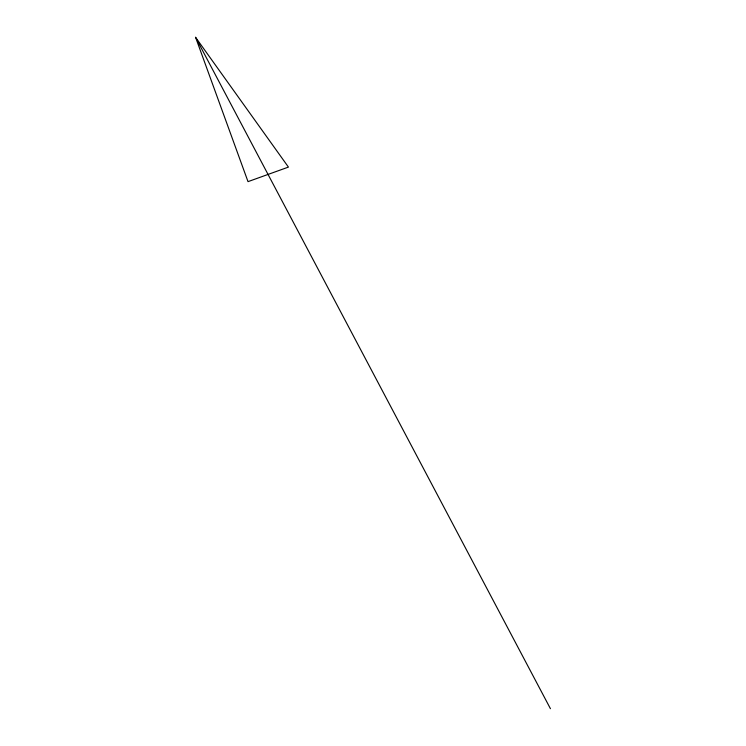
<?xml version="1.0" encoding="UTF-8"?>
<svg xmlns="http://www.w3.org/2000/svg" width="746" height="746" viewBox="0 0 746 746"><rect width="100%" height="100%" fill="white"/><g stroke="black" fill="none" stroke-linecap="round" stroke-linejoin="round"><path stroke-width="1.12" d="M195.564 37.3L288.432 167.095L248.017 181.642L195.564 37.3L550.436 708.7"/></g></svg>
